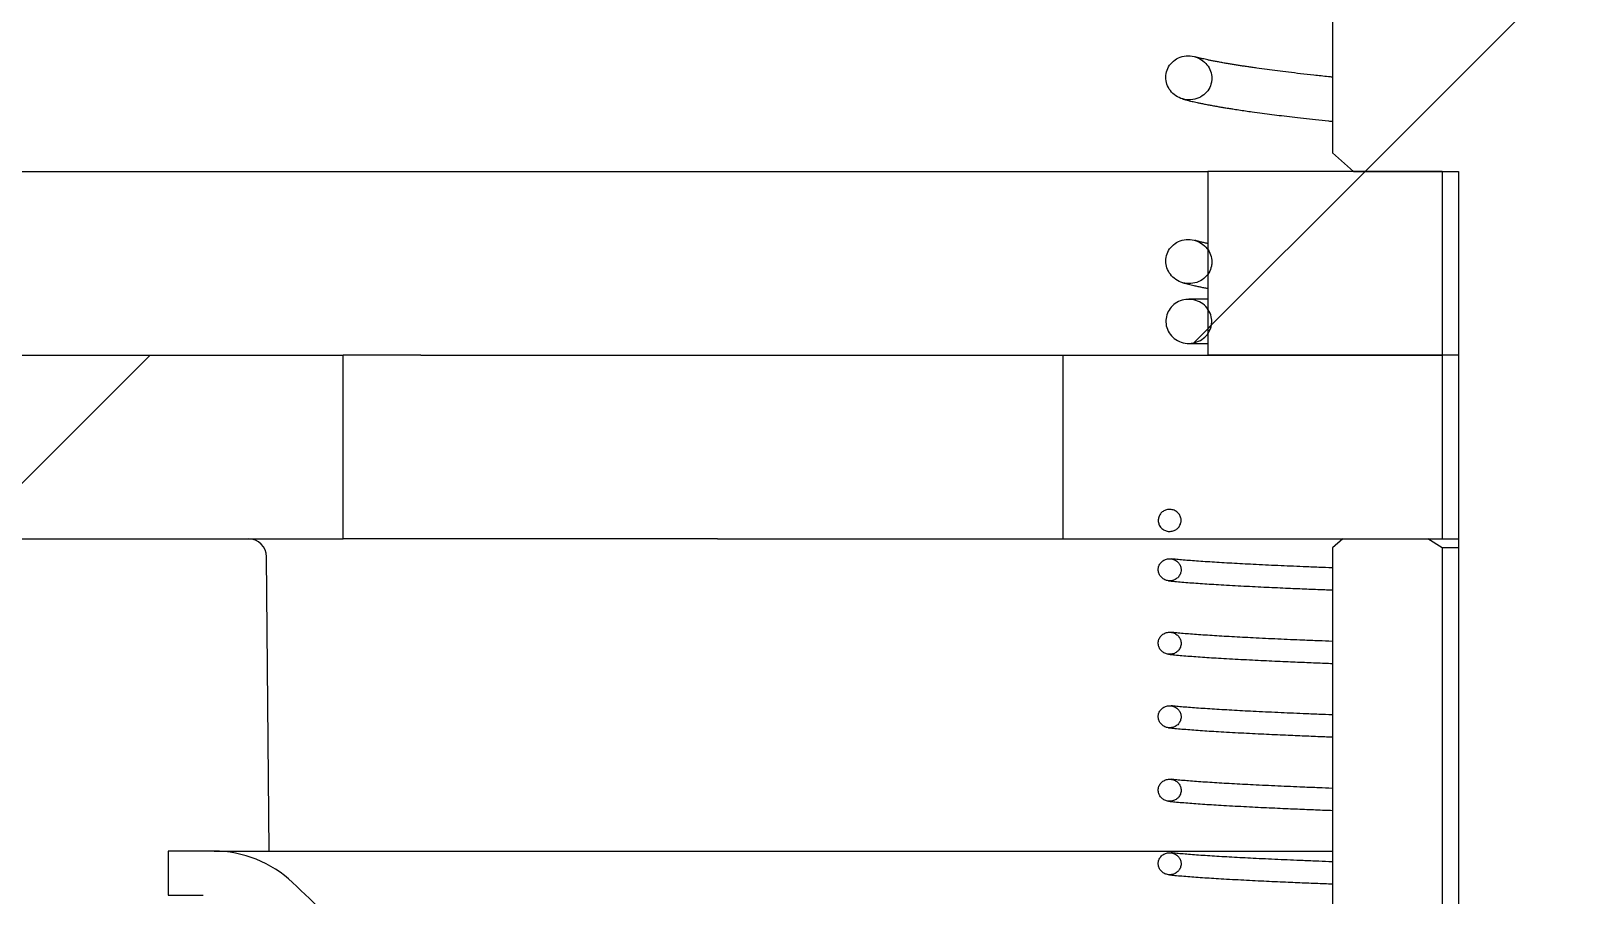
# Model space of a CAD drawing. Header units: millimetres. Extents: x 0 to 4637, y 0 to 3023.
# Drawn here: x 1471.12 to 1513.26, y 2700.35 to 2723.99 of the extents above; entities that cross this region are included whole.
import ezdxf

# ---------------------------------------------------------------- set-up
doc = ezdxf.new("R2010")
doc.units = ezdxf.units.MM
for name, color, linetype in [('ABVP-_VACCUM_CUP', 7, 'Continuous'), ('ABVP_MAIN_PLASTI', 7, 'Continuous'), ('BUSH_FOR_ABVP-VA', 7, 'Continuous'), ('COMPRESSED_SPRIN', 7, 'Continuous'), ('OP_VALVE_MOUNTIN', 7, 'Continuous'), ('STUD_FOR_ABVP_MA', 7, 'Continuous'), ('WALL_-1', 7, 'Continuous'), ('WASHER_FOR_ABV-5', 7, 'Continuous')]:
    doc.layers.add(name, color=color, linetype=linetype)
pattern_1 = [(45, (804.73, 551.31), (-84.5745, 84.5745), []), (45, (861.11, 551.31), (-84.5745, 84.5745), [])]

msp = doc.modelspace()

# ---------------------------------------------------------------- hatches: boundary and pattern name
at = {"layer": 'COMPRESSED_SPRIN', "linetype": 'Continuous'}
h = msp.add_hatch(dxfattribs=at)
h.set_pattern_fill('ANSI32', scale=12.557105, angle=0.00001, style=0)
h.set_pattern_definition(pattern_1)
edge = h.paths.add_edge_path()
edge.add_spline(control_points=[(1503.3783, 2715.8658), (1503.4279, 2716.0207), (1503.4082, 2716.1931), (1503.2471, 2716.4726), (1503.1101, 2716.5761), (1502.7984, 2716.6643), (1502.6275, 2716.648), (1502.341, 2716.5024), (1502.2265, 2716.3715), (1502.1295, 2716.0646), (1502.1484, 2715.891), (1502.3086, 2715.6108), (1502.4468, 2715.5067), (1502.7554, 2715.4201), (1502.9275, 2715.4368), (1503.2138, 2715.582), (1503.3287, 2715.7109), (1503.3783, 2715.8658)], knot_values=[0, 0, 0, 0, 0.125, 0.125, 0.25, 0.25, 0.375, 0.375, 0.5, 0.5, 0.625, 0.625, 0.75, 0.75, 0.875, 0.875, 1, 1, 1, 1], degree=3, periodic=1)
at = {"layer": 'OP_VALVE_MOUNTIN', "linetype": 'Continuous'}
h = msp.add_hatch(dxfattribs=at)
h.set_pattern_fill('ANSI32', scale=6.278552, angle=0.00001, style=0)
h.set_pattern_definition([(45, (804.727, 551.313), (-42.2873, 42.2872), []), (45, (832.92, 551.313), (-42.2873, 42.2872), [])])
edge = h.paths.add_edge_path()
edge.add_line((1401.7332, 2710.0983), (1402.7205, 2710.0983))
edge.add_line((1402.7205, 2710.0983), (1403.2405, 2710.0983))
edge.add_line((1403.2405, 2710.0983), (1408.2648, 2710.0983))
edge.add_line((1408.2648, 2710.0983), (1408.7848, 2710.0983))
edge.add_line((1408.7848, 2710.0983), (1409.5441, 2710.0983))
edge.add_line((1409.5441, 2710.0983), (1412.461, 2710.0983))
edge.add_line((1412.461, 2710.0983), (1417.1451, 2710.0983))
edge.add_line((1417.1451, 2710.0983), (1417.6965, 2710.0983))
edge.add_line((1417.6965, 2710.0983), (1426.9456, 2710.0983))
edge.add_line((1426.9456, 2710.0983), (1426.9912, 2710.0983))
edge.add_line((1426.9912, 2710.0983), (1429.3112, 2710.0983))
edge.add_line((1429.3112, 2710.0983), (1431.3615, 2710.0983))
edge.add_line((1431.3615, 2710.0983), (1454.8318, 2710.0983))
edge.add_line((1454.8318, 2710.0983), (1455.3517, 2710.0983))
edge.add_line((1455.3517, 2710.0983), (1458.5215, 2710.0983))
edge.add_line((1458.5215, 2710.0983), (1460.4278, 2710.0983))
edge.add_line((1460.4278, 2710.0983), (1460.5718, 2710.0983))
edge.add_line((1460.5718, 2710.0983), (1466.8671, 2710.0983))
edge.add_line((1466.8671, 2710.0983), (1468.1026, 2710.0983))
edge.add_line((1468.1026, 2710.0983), (1468.1147, 2710.0983))
edge.add_line((1468.1147, 2710.0983), (1469.1862, 2710.0983))
edge.add_line((1469.1862, 2710.0983), (1473.0047, 2710.0983))
edge.add_line((1473.0047, 2710.0983), (1473.3597, 2710.0983))
edge.add_line((1473.3597, 2710.0983), (1474.0511, 2710.0983))
edge.add_line((1474.0511, 2710.0983), (1475.7867, 2710.0983))
edge.add_line((1475.7867, 2710.0983), (1476.3066, 2710.0983))
edge.add_line((1476.3066, 2710.0983), (1476.4593, 2710.0983))
edge.add_line((1476.4593, 2710.0983), (1477.0656, 2710.0983))
edge.add_line((1477.0656, 2710.0983), (1477.9012, 2710.0983))
edge.add_line((1477.9012, 2710.0983), (1479.6608, 2710.0983))
edge.add_line((1479.6608, 2710.0983), (1479.6608, 2715.1211))
edge.add_line((1479.6608, 2715.1211), (1401.7332, 2715.1211))
edge.add_arc((1401.7332, 2714.6188), 0.5024, 89.99214, 179.99216)
edge.add_line((1401.2308, 2714.6189), (1401.2308, 2710.6006))
edge.add_arc((1401.7332, 2710.6006), 0.5024, 180.0078, 270.00791)
at = {"layer": 'STUD_FOR_ABVP_MA', "linetype": 'Continuous'}
h = msp.add_hatch(dxfattribs=at)
h.set_pattern_fill('ANSI32', scale=12.557105, angle=0.00001, style=0)
h.set_pattern_definition(pattern_1)
edge = h.paths.add_edge_path()
edge.add_line((1513.2587, 2683.9795), (1513.2587, 2684.473))
edge.add_line((1513.2587, 2684.473), (1513.2587, 2684.4818))
edge.add_line((1513.2587, 2684.4818), (1513.2587, 2684.7329))
edge.add_line((1513.2587, 2684.7329), (1513.2587, 2686.3807))
edge.add_line((1513.2587, 2686.3807), (1513.2587, 2686.9834))
edge.add_line((1513.2587, 2686.9834), (1513.2587, 2687.0937))
edge.add_line((1513.2587, 2687.0937), (1513.2587, 2688.3898))
edge.add_line((1513.2587, 2688.3898), (1513.2587, 2688.5001))
edge.add_line((1513.2587, 2688.5001), (1513.2587, 2688.6905))
edge.add_line((1513.2587, 2688.6905), (1513.2587, 2688.9926))
edge.add_line((1513.2587, 2688.9926), (1513.2587, 2689.3773))
edge.add_line((1513.2587, 2689.3773), (1513.2587, 2690.3989))
edge.add_line((1513.2587, 2690.3989), (1513.2587, 2690.7101))
edge.add_line((1513.2587, 2690.7101), (1513.2587, 2691.0017))
edge.add_line((1513.2587, 2691.0017), (1513.2587, 2691.0332))
edge.add_line((1513.2587, 2691.0332), (1513.2587, 2692.4081))
edge.add_line((1513.2587, 2692.4081), (1513.2587, 2693.0108))
edge.add_line((1513.2587, 2693.0108), (1513.2587, 2694.4172))
edge.add_line((1513.2587, 2694.4172), (1513.2587, 2695.02))
edge.add_line((1513.2587, 2695.02), (1513.2587, 2696.4263))
edge.add_line((1513.2587, 2696.4263), (1513.2587, 2697.0291))
edge.add_line((1513.2587, 2697.0291), (1513.2587, 2698.4355))
edge.add_line((1513.2587, 2698.4355), (1513.2587, 2699.0382))
edge.add_line((1513.2587, 2699.0382), (1513.2587, 2700.4446))
edge.add_line((1513.2587, 2700.4446), (1513.2587, 2700.6969))
edge.add_line((1513.2587, 2700.6969), (1513.2587, 2701.0474))
edge.add_line((1513.2587, 2701.0474), (1513.2587, 2701.5595))
edge.add_line((1513.2587, 2701.5595), (1513.2587, 2702.4538))
edge.add_line((1513.2587, 2702.4538), (1513.2587, 2703.0565))
edge.add_line((1513.2587, 2703.0565), (1513.2587, 2704.4629))
edge.add_line((1513.2587, 2704.4629), (1513.2587, 2705.0656))
edge.add_line((1513.2587, 2705.0656), (1513.2587, 2706.472))
edge.add_line((1513.2587, 2706.472), (1513.2587, 2707.0748))
edge.add_line((1513.2587, 2707.0748), (1513.2587, 2707.5869))
edge.add_line((1513.2587, 2707.5869), (1513.2587, 2708.0848))
edge.add_line((1513.2587, 2708.0848), (1513.2587, 2708.0892))
edge.add_line((1513.2587, 2708.0892), (1513.2587, 2708.4812))
edge.add_line((1513.2587, 2708.4812), (1513.2587, 2709.0839))
edge.add_line((1513.2587, 2709.0839), (1513.2587, 2709.6004))
edge.add_line((1513.2587, 2709.6004), (1513.2587, 2709.8472))
edge.add_line((1513.2587, 2709.8472), (1513.2587, 2710.0983))
edge.add_line((1513.2587, 2710.0983), (1513.2587, 2710.2992))
edge.add_line((1513.2587, 2710.2992), (1513.2587, 2710.6006))
edge.add_line((1513.2587, 2710.6006), (1513.2587, 2710.9019))
edge.add_line((1513.2587, 2710.9019), (1513.2587, 2711.1029))
edge.add_line((1513.2587, 2711.1029), (1513.2587, 2715.1211))
edge.add_line((1513.2587, 2715.1211), (1513.2587, 2715.9097))
edge.add_line((1513.2587, 2715.9097), (1513.2587, 2717.1154))
edge.add_line((1513.2587, 2717.1154), (1513.2587, 2720.144))
edge.add_line((1513.2587, 2720.144), (1513.7023, 2720.144))
edge.add_line((1513.7023, 2720.144), (1516.1287, 2720.144))
edge.add_line((1516.1287, 2720.144), (1516.6568, 2720.607))
edge.add_line((1516.6568, 2720.607), (1516.7016, 2720.6463))
edge.add_line((1516.7016, 2720.6463), (1516.7016, 2721.8097))
edge.add_line((1516.7016, 2721.8097), (1516.7016, 2724.6645))
edge.add_line((1516.7016, 2724.6645), (1516.7016, 2725.5271))
edge.add_line((1516.7016, 2725.5271), (1516.7016, 2725.6253))
edge.add_line((1516.7016, 2725.6253), (1516.7016, 2726.8326))
edge.add_line((1516.7016, 2726.8326), (1516.7016, 2726.8746))
edge.add_line((1516.7016, 2726.8746), (1516.7016, 2728.5824))
edge.add_line((1516.7016, 2728.5824), (1516.7016, 2728.6828))
edge.add_line((1516.7016, 2728.6828), (1516.7016, 2730.6481))
edge.add_line((1516.7016, 2730.6481), (1516.7016, 2731.8554))
edge.add_line((1516.7016, 2731.8554), (1516.7016, 2735.1908))
edge.add_line((1516.7016, 2735.1908), (1516.7016, 2735.5139))
edge.add_line((1516.7016, 2735.5139), (1516.7016, 2735.5307))
edge.add_line((1516.7016, 2735.5307), (1516.7016, 2736.7362))
edge.add_line((1516.7016, 2736.7362), (1516.7016, 2736.8467))
edge.add_line((1516.7016, 2736.8467), (1516.7016, 2737.5335))
edge.add_line((1516.7016, 2737.5335), (1516.7016, 2737.7239))
edge.add_line((1516.7016, 2737.7239), (1516.7016, 2739.1303))
edge.add_line((1516.7016, 2739.1303), (1516.7016, 2742.2445))
edge.add_line((1516.7016, 2742.2445), (1516.1287, 2742.7468))
edge.add_line((1516.1287, 2742.7468), (1513.7023, 2742.7468))
edge.add_line((1513.7023, 2742.7468), (1513.2587, 2742.7468))
edge.add_line((1513.2587, 2742.7468), (1513.2587, 2747.7696))
edge.add_line((1513.2587, 2747.7696), (1513.2587, 2752.9934))
edge.add_line((1513.2587, 2752.9934), (1513.2587, 2754.8016))
edge.add_arc((1511.7032, 2752.1725), 3.0548, 59.38887, 120.61113)
edge.add_line((1510.1476, 2754.8016), (1510.1476, 2752.9934))
edge.add_line((1510.1476, 2752.9934), (1510.1476, 2747.7696))
edge.add_line((1510.1476, 2747.7696), (1510.1476, 2742.7468))
edge.add_line((1510.1476, 2742.7468), (1509.7041, 2742.7468))
edge.add_line((1509.7041, 2742.7468), (1507.2776, 2742.7468))
edge.add_line((1507.2776, 2742.7468), (1506.7047, 2742.2445))
edge.add_line((1506.7047, 2742.2445), (1506.7047, 2739.1303))
edge.add_line((1506.7047, 2739.1303), (1506.7047, 2737.7239))
edge.add_line((1506.7047, 2737.7239), (1506.7047, 2737.5335))
edge.add_line((1506.7047, 2737.5335), (1506.7047, 2736.8467))
edge.add_line((1506.7047, 2736.8467), (1506.7047, 2736.7362))
edge.add_line((1506.7047, 2736.7362), (1506.7047, 2735.5307))
edge.add_line((1506.7047, 2735.5307), (1506.7047, 2735.5139))
edge.add_line((1506.7047, 2735.5139), (1506.7047, 2735.1908))
edge.add_line((1506.7047, 2735.1908), (1506.7047, 2732.7639))
edge.add_line((1506.7047, 2732.7639), (1506.7047, 2731.5565))
edge.add_line((1506.7047, 2731.5565), (1506.7047, 2728.6828))
edge.add_line((1506.7047, 2728.6828), (1506.7047, 2728.5824))
edge.add_line((1506.7047, 2728.5824), (1506.7047, 2727.7411))
edge.add_line((1506.7047, 2727.7411), (1506.7047, 2726.8746))
edge.add_line((1506.7047, 2726.8746), (1506.7047, 2726.5337))
edge.add_line((1506.7047, 2726.5337), (1506.7047, 2725.5271))
edge.add_line((1506.7047, 2725.5271), (1506.7047, 2724.6645))
edge.add_line((1506.7047, 2724.6645), (1506.7047, 2722.7182))
edge.add_line((1506.7047, 2722.7182), (1506.7047, 2721.5108))
edge.add_line((1506.7047, 2721.5108), (1506.7047, 2720.6463))
edge.add_line((1506.7047, 2720.6463), (1507.2776, 2720.144))
edge.add_line((1507.2776, 2720.144), (1509.7041, 2720.144))
edge.add_line((1509.7041, 2720.144), (1510.1476, 2720.144))
edge.add_line((1510.1476, 2720.144), (1510.1476, 2717.3882))
edge.add_line((1510.1476, 2717.3882), (1510.1476, 2716.1826))
edge.add_line((1510.1476, 2716.1826), (1510.1476, 2715.1211))
edge.add_line((1510.1476, 2715.1211), (1510.1476, 2711.1029))
edge.add_line((1510.1476, 2711.1029), (1510.1476, 2710.9019))
edge.add_line((1510.1476, 2710.9019), (1510.1476, 2710.6006))
edge.add_line((1510.1476, 2710.6006), (1510.1476, 2710.2992))
edge.add_line((1510.1476, 2710.2992), (1510.1476, 2710.0983))
edge.add_line((1510.1476, 2710.0983), (1510.1476, 2709.8472))
edge.add_line((1510.1476, 2709.8472), (1510.1476, 2709.6004))
edge.add_line((1510.1476, 2709.6004), (1510.1476, 2709.1875))
edge.add_line((1510.1476, 2709.1875), (1510.1476, 2708.5847))
edge.add_line((1510.1476, 2708.5847), (1510.1476, 2708.0892))
edge.add_line((1510.1476, 2708.0892), (1510.1476, 2708.0848))
edge.add_line((1510.1476, 2708.0848), (1510.1476, 2707.5869))
edge.add_line((1510.1476, 2707.5869), (1510.1476, 2707.1783))
edge.add_line((1510.1476, 2707.1783), (1510.1476, 2706.5756))
edge.add_line((1510.1476, 2706.5756), (1510.1476, 2705.1692))
edge.add_line((1510.1476, 2705.1692), (1510.1476, 2704.5664))
edge.add_line((1510.1476, 2704.5664), (1510.1476, 2703.1601))
edge.add_line((1510.1476, 2703.1601), (1510.1476, 2702.5573))
edge.add_line((1510.1476, 2702.5573), (1510.1476, 2701.5595))
edge.add_line((1510.1476, 2701.5595), (1510.1476, 2701.1509))
edge.add_line((1510.1476, 2701.1509), (1510.1476, 2700.6969))
edge.add_line((1510.1476, 2700.6969), (1510.1476, 2700.5482))
edge.add_line((1510.1476, 2700.5482), (1510.1476, 2699.1418))
edge.add_line((1510.1476, 2699.1418), (1510.1476, 2698.539))
edge.add_line((1510.1476, 2698.539), (1510.1476, 2697.1326))
edge.add_line((1510.1476, 2697.1326), (1510.1476, 2696.5299))
edge.add_line((1510.1476, 2696.5299), (1510.1476, 2695.1235))
edge.add_line((1510.1476, 2695.1235), (1510.1476, 2694.5208))
edge.add_line((1510.1476, 2694.5208), (1510.1476, 2693.1144))
edge.add_line((1510.1476, 2693.1144), (1510.1476, 2692.5116))
edge.add_line((1510.1476, 2692.5116), (1510.1476, 2691.1052))
edge.add_line((1510.1476, 2691.1052), (1510.1476, 2691.0332))
edge.add_line((1510.1476, 2691.0332), (1510.1476, 2690.7101))
edge.add_line((1510.1476, 2690.7101), (1510.1476, 2690.5025))
edge.add_line((1510.1476, 2690.5025), (1510.1476, 2689.3773))
edge.add_line((1510.1476, 2689.3773), (1510.1476, 2689.0961))
edge.add_line((1510.1476, 2689.0961), (1510.1476, 2688.6905))
edge.add_line((1510.1476, 2688.6905), (1510.1476, 2688.5001))
edge.add_line((1510.1476, 2688.5001), (1510.1476, 2688.4933))
edge.add_line((1510.1476, 2688.4933), (1510.1476, 2687.0937))
edge.add_line((1510.1476, 2687.0937), (1510.1476, 2687.087))
edge.add_line((1510.1476, 2687.087), (1510.1476, 2686.4842))
edge.add_line((1510.1476, 2686.4842), (1510.1476, 2684.7329))
edge.add_line((1510.1476, 2684.7329), (1510.1476, 2684.4818))
edge.add_line((1510.1476, 2684.4818), (1510.1476, 2684.473))
edge.add_line((1510.1476, 2684.473), (1510.1476, 2683.9795))
edge.add_line((1510.1476, 2683.9795), (1510.1476, 2683.4772))
edge.add_line((1510.1476, 2683.4772), (1510.1476, 2682.4814))
edge.add_line((1510.1476, 2682.4814), (1510.1476, 2679.459))
edge.add_line((1510.1476, 2679.459), (1510.1476, 2678.9611))
edge.add_line((1510.1476, 2678.9611), (1510.1476, 2678.9567))
edge.add_line((1510.1476, 2678.9567), (1510.1476, 2678.2535))
edge.add_line((1510.1476, 2678.2535), (1510.1476, 2677.9433))
edge.add_line((1510.1476, 2677.9433), (1510.1476, 2677.4498))
edge.add_line((1510.1476, 2677.4498), (1510.1476, 2676.9475))
edge.add_line((1510.1476, 2676.9475), (1510.1476, 2676.4453))
edge.add_arc((1512.6399, 2681.2654), 5.4263, 242.65873, 245.08953)
edge.add_arc((1511.7147, 2679.027), 3.0083, 243.1154, 300.88227)
edge.add_line((1513.2587, 2676.4453), (1513.2587, 2676.9475))
edge.add_line((1513.2587, 2676.9475), (1513.2587, 2677.4498))
edge.add_line((1513.2587, 2677.4498), (1513.2587, 2677.9433))
edge.add_line((1513.2587, 2677.9433), (1513.2587, 2678.2535))
edge.add_line((1513.2587, 2678.2535), (1513.2587, 2678.9567))
edge.add_line((1513.2587, 2678.9567), (1513.2587, 2678.9611))
edge.add_line((1513.2587, 2678.9611), (1513.2587, 2679.459))
edge.add_line((1513.2587, 2679.459), (1513.2587, 2682.4814))
edge.add_line((1513.2587, 2682.4814), (1513.2587, 2683.4772))
edge.add_line((1513.2587, 2683.4772), (1513.2587, 2683.9795))
at = {"layer": 'WASHER_FOR_ABV-5', "linetype": 'Continuous'}
h = msp.add_hatch(dxfattribs=at)
h.set_pattern_fill('LINE', scale=6.278552, angle=45, style=0)
h.set_pattern_definition([(45, (804.727, 551.313), (-14.09575, 14.09575), [])])
h.paths.add_polyline_path([(1503.3008, 2720.144), (1503.3008, 2718.1687), (1503.3008, 2717.9958), (1503.3008, 2717.3371), (1503.3008, 2716.9433), (1503.3008, 2716.6448), (1503.3008, 2716.3731), (1503.3008, 2715.7121), (1503.3008, 2715.4393), (1503.3008, 2715.1211), (1509.7041, 2715.1211), (1509.7041, 2720.144), (1507.2776, 2720.144)])

# ---------------------------------------------------------------- linework, layer by layer
at = {"layer": 'ABVP-_VACCUM_CUP', "color": 7, "linetype": 'Continuous'}
for p, q in [((1474.8756, 2701.5595), (1474.8756, 2700.354)), ((1476.1345, 2701.5595), (1474.8756, 2701.5595)), ((1476.1345, 2701.5595), (1506.7047, 2701.5595)), ((1474.8756, 2700.354), (1475.8324, 2700.354))]:
    msp.add_line(p, q, dxfattribs=at)
msp.add_open_spline([(1478.2779, 2700.6969), (1477.7053, 2701.2473), (1476.9213, 2701.5595), (1476.1345, 2701.5595)], degree=3, dxfattribs=at)
msp.add_open_spline([(1495.6324, 2691.0332), (1492.3668, 2691.8712), (1489.2778, 2693.1049), (1484.9031, 2695.5349), (1483.481, 2696.4485), (1480.7773, 2698.4456), (1479.4933, 2699.5286), (1478.2779, 2700.6969)], degree=3, knots=[0, 0, 0, 0, 0.5, 0.5, 0.75, 0.75, 1, 1, 1, 1], dxfattribs=at)
at = {"layer": 'ABVP_MAIN_PLASTI', "color": 7, "linetype": 'Continuous'}
msp.add_line((1477.6381, 2701.5595), (1477.5679, 2709.6004), dxfattribs=at)
msp.add_arc((1477.0656, 2709.596), 0.5023, 0.5, 90, dxfattribs=at)
at = {"layer": 'BUSH_FOR_ABVP-VA', "color": 7, "linetype": 'Continuous'}
for p, q in [((1506.9892, 2710.0983), (1506.7047, 2709.8472)), ((1506.7047, 2709.8472), (1506.7047, 2684.7329)), ((1506.9892, 2710.0983), (1509.3158, 2710.0983)), ((1509.7041, 2709.8472), (1509.3158, 2710.0983)), ((1510.1476, 2709.8472), (1509.7041, 2709.8472)), ((1509.7041, 2709.8472), (1509.7041, 2684.7329))]:
    msp.add_line(p, q, dxfattribs=at)
at = {"layer": 'COMPRESSED_SPRIN', "color": 7, "linetype": 'Continuous'}
for p, q in [((1503.3008, 2716.6448), (1502.777, 2716.6448)), ((1502.777, 2715.4393), (1503.3008, 2715.4393))]:
    msp.add_line(p, q, dxfattribs=at)
for points, knots in [([(1503.4059, 2722.6865), (1503.4059, 2722.7529), (1503.394, 2722.8202), (1503.3718, 2722.8828), (1503.3496, 2722.9453), (1503.3164, 2723.0048), (1503.2754, 2723.0569), (1503.2329, 2723.1109), (1503.1808, 2723.1584), (1503.1235, 2723.1961), (1503.0634, 2723.2356), (1502.9959, 2723.2655), (1502.9263, 2723.2835), (1502.8549, 2723.302), (1502.7793, 2723.3084), (1502.7059, 2723.302), (1502.6329, 2723.2956), (1502.5599, 2723.2764), (1502.4935, 2723.2454), (1502.4294, 2723.2154), (1502.3695, 2723.1736), (1502.3197, 2723.1234), (1502.272, 2723.0752), (1502.2321, 2723.0179), (1502.2037, 2722.9564), (1502.1764, 2722.897), (1502.159, 2722.8319), (1502.1531, 2722.7667), (1502.1473, 2722.7024), (1502.1525, 2722.6361), (1502.1681, 2722.5734), (1502.1838, 2722.5099), (1502.2105, 2722.4482), (1502.2458, 2722.3931), (1502.2822, 2722.3362), (1502.3287, 2722.2848), (1502.3813, 2722.2424), (1502.436, 2722.1984), (1502.4989, 2722.163), (1502.5648, 2722.1388), (1502.633, 2722.1138), (1502.7064, 2722.1001), (1502.779, 2722.0987), (1502.8526, 2722.0974), (1502.9276, 2722.1087), (1502.9974, 2722.1322), (1503.0661, 2722.1553), (1503.1318, 2722.1909), (1503.1882, 2722.2363), (1503.2423, 2722.2799), (1503.2895, 2722.3337), (1503.3251, 2722.3934), (1503.3589, 2722.45), (1503.3832, 2722.5136), (1503.3956, 2722.5784), (1503.4025, 2722.6139), (1503.4059, 2722.6503), (1503.4059, 2722.6865)], [0, 0, 0, 0, 0.0518089, 0.0518089, 0.0518089, 0.1034987, 0.1034987, 0.1034987, 0.1570098, 0.1570098, 0.1570098, 0.213084, 0.213084, 0.213084, 0.2706241, 0.2706241, 0.2706241, 0.3278206, 0.3278206, 0.3278206, 0.3831078, 0.3831078, 0.3831078, 0.4359684, 0.4359684, 0.4359684, 0.4869857, 0.4869857, 0.4869857, 0.5373496, 0.5373496, 0.5373496, 0.5883337, 0.5883337, 0.5883337, 0.6409485, 0.6409485, 0.6409485, 0.6956966, 0.6956966, 0.6956966, 0.7523491, 0.7523491, 0.7523491, 0.8098226, 0.8098226, 0.8098226, 0.8664122, 0.8664122, 0.8664122, 0.9206049, 0.9206049, 0.9206049, 0.9720829, 0.9720829, 0.9720829, 1, 1, 1, 1]), ([(1506.7033, 2722.7182), (1506.6667, 2722.722), (1506.4954, 2722.74), (1506.2021, 2722.7717), (1505.8387, 2722.8128), (1505.507, 2722.8522), (1505.1996, 2722.8904), (1504.9082, 2722.9283), (1504.6819, 2722.9594), (1504.5097, 2722.9841), (1504.388, 2723.002), (1504.2724, 2723.0194), (1504.1621, 2723.0365), (1504.0536, 2723.0537), (1503.9443, 2723.0715), (1503.8289, 2723.091), (1503.7091, 2723.1119), (1503.5909, 2723.1335), (1503.4807, 2723.1546), (1503.3826, 2723.1742), (1503.2968, 2723.1922), (1503.2219, 2723.2086), (1503.1521, 2723.2247), (1503.0835, 2723.2412), (1503.0119, 2723.2595), (1502.9722, 2723.2707), (1502.948, 2723.2776)], [0.72561627, 0.72561627, 0.72561627, 0.72561627, 0.73107269, 0.75128164, 0.77054586, 0.78883089, 0.80610953, 0.82333129, 0.841468, 0.84988242, 0.85847022, 0.86718692, 0.87540083, 0.88321923, 0.89170978, 0.90111555, 0.91142514, 0.92239693, 0.93304485, 0.9430008, 0.95227029, 0.96085956, 0.96891595, 0.9779627, 0.98859253, 1, 1, 1, 1]), ([(1502.6073, 2722.125), (1502.6116, 2722.1238), (1502.641, 2722.1149), (1502.7045, 2722.0979), (1502.7867, 2722.0768), (1502.8617, 2722.0587), (1502.9335, 2722.0421), (1503.0104, 2722.025), (1503.1023, 2722.0054), (1503.2111, 2721.9834), (1503.3284, 2721.9607), (1503.4504, 2721.9382), (1503.5677, 2721.9174), (1503.6811, 2721.898), (1503.778, 2721.8819), (1503.8582, 2721.8689), (1503.9239, 2721.8584), (1503.9891, 2721.8482), (1504.0626, 2721.8368), (1504.1762, 2721.8196), (1504.3259, 2721.7976), (1504.5378, 2721.7676), (1504.7779, 2721.735), (1505.0467, 2721.7), (1505.3168, 2721.6661), (1505.603, 2721.6317), (1505.9123, 2721.5959), (1506.2458, 2721.559), (1506.513, 2721.5305), (1506.669, 2721.5144), (1506.7036, 2721.5108)], [0, 0, 0, 0, 0.00160703, 0.01279932, 0.0225701, 0.03089791, 0.03777386, 0.04578935, 0.05496781, 0.06531945, 0.07685399, 0.08675248, 0.09684928, 0.10585745, 0.11371298, 0.11916264, 0.12386723, 0.12821375, 0.13334006, 0.13931336, 0.15144854, 0.16313378, 0.18027072, 0.19632263, 0.21165291, 0.22767971, 0.24452746, 0.26185028, 0.27991416, 0.28502001, 0.28502001, 0.28502001, 0.28502001]), ([(1503.4059, 2717.6636), (1503.4059, 2717.73), (1503.394, 2717.7974), (1503.3718, 2717.86), (1503.3496, 2717.9225), (1503.3164, 2717.982), (1503.2754, 2718.0341), (1503.2329, 2718.088), (1503.1808, 2718.1355), (1503.1235, 2718.1733), (1503.0634, 2718.2128), (1502.9959, 2718.2427), (1502.9263, 2718.2607), (1502.8549, 2718.2791), (1502.7793, 2718.2855), (1502.7059, 2718.2791), (1502.6329, 2718.2728), (1502.5599, 2718.2535), (1502.4935, 2718.2225), (1502.4294, 2718.1926), (1502.3695, 2718.1508), (1502.3197, 2718.1005), (1502.272, 2718.0524), (1502.2321, 2717.9951), (1502.2037, 2717.9336), (1502.1764, 2717.8741), (1502.159, 2717.8091), (1502.1531, 2717.7439), (1502.1473, 2717.6795), (1502.1525, 2717.6133), (1502.1681, 2717.5505), (1502.1838, 2717.487), (1502.2105, 2717.4254), (1502.2458, 2717.3702), (1502.2822, 2717.3134), (1502.3287, 2717.2619), (1502.3813, 2717.2196), (1502.436, 2717.1755), (1502.4989, 2717.1402), (1502.5648, 2717.116), (1502.633, 2717.091), (1502.7064, 2717.0773), (1502.779, 2717.0759), (1502.8526, 2717.0745), (1502.9276, 2717.0859), (1502.9974, 2717.1094), (1503.0661, 2717.1325), (1503.1318, 2717.1681), (1503.1882, 2717.2135), (1503.2423, 2717.257), (1503.2895, 2717.3109), (1503.3251, 2717.3705), (1503.3589, 2717.4272), (1503.3832, 2717.4907), (1503.3956, 2717.5555), (1503.4025, 2717.5911), (1503.4059, 2717.6274), (1503.4059, 2717.6636)], [0, 0, 0, 0, 0.0518089, 0.0518089, 0.0518089, 0.1034987, 0.1034987, 0.1034987, 0.1570098, 0.1570098, 0.1570098, 0.213084, 0.213084, 0.213084, 0.2706241, 0.2706241, 0.2706241, 0.3278206, 0.3278206, 0.3278206, 0.3831078, 0.3831078, 0.3831078, 0.4359684, 0.4359684, 0.4359684, 0.4869857, 0.4869857, 0.4869857, 0.5373496, 0.5373496, 0.5373496, 0.5883337, 0.5883337, 0.5883337, 0.6409485, 0.6409485, 0.6409485, 0.6956966, 0.6956966, 0.6956966, 0.7523491, 0.7523491, 0.7523491, 0.8098226, 0.8098226, 0.8098226, 0.8664122, 0.8664122, 0.8664122, 0.9206049, 0.9206049, 0.9206049, 0.9720829, 0.9720829, 0.9720829, 1, 1, 1, 1]), ([(1503.2999, 2718.1688), (1503.2856, 2718.1718), (1503.2367, 2718.1824), (1503.154, 2718.2011), (1503.0572, 2718.2248), (1502.9865, 2718.2432), (1502.9568, 2718.2522), (1502.9516, 2718.2538)], [0.939363121, 0.939363121, 0.939363121, 0.939363121, 0.945527977, 0.960921885, 0.977975717, 0.996632942, 1, 1, 1, 1]), ([(1502.6071, 2717.1022), (1502.6106, 2717.1011), (1502.6369, 2717.0933), (1502.694, 2717.0779), (1502.7699, 2717.0582), (1502.8423, 2717.0404), (1502.9082, 2717.025), (1502.9675, 2717.0116), (1503.023, 2716.9995), (1503.0911, 2716.985), (1503.1788, 2716.967), (1503.2543, 2716.9522), (1503.2966, 2716.9441), (1503.3005, 2716.9433)], [0, 0, 0, 0, 0.00166421, 0.014328343, 0.025773362, 0.035981006, 0.044936247, 0.052626871, 0.059337997, 0.06633343, 0.078198589, 0.091137204, 0.092455543, 0.092455543, 0.092455543, 0.092455543]), ([(1503.3783, 2715.8658), (1503.3578, 2715.8018), (1503.3257, 2715.7406), (1503.2849, 2715.6871), (1503.2443, 2715.6338), (1503.194, 2715.5867), (1503.1383, 2715.5492), (1503.0809, 2715.5105), (1503.0163, 2715.481), (1502.9496, 2715.4626), (1502.8803, 2715.4436), (1502.8069, 2715.4361), (1502.7352, 2715.4406), (1502.6623, 2715.4453), (1502.5892, 2715.4626), (1502.522, 2715.4913), (1502.4555, 2715.5198), (1502.3929, 2715.5604), (1502.3401, 2715.6098), (1502.2889, 2715.6578), (1502.2454, 2715.7156), (1502.2138, 2715.7782), (1502.1833, 2715.8386), (1502.1631, 2715.9052), (1502.155, 2715.9723), (1502.1471, 2716.0376), (1502.1505, 2716.1051), (1502.1649, 2716.1693), (1502.1791, 2716.2329), (1502.2044, 2716.2949), (1502.2387, 2716.3504), (1502.2733, 2716.4065), (1502.318, 2716.4575), (1502.3689, 2716.4996), (1502.4213, 2716.5429), (1502.4816, 2716.5779), (1502.5451, 2716.6022), (1502.6109, 2716.6273), (1502.6817, 2716.6417), (1502.7521, 2716.6444), (1502.8244, 2716.6471), (1502.8983, 2716.6375), (1502.9675, 2716.6163), (1503.0374, 2716.5949), (1503.1046, 2716.5611), (1503.1631, 2716.5174), (1503.2206, 2716.4745), (1503.2714, 2716.4208), (1503.3105, 2716.3607), (1503.3481, 2716.3031), (1503.376, 2716.2378), (1503.3913, 2716.1707), (1503.4061, 2716.1065), (1503.4096, 2716.0387), (1503.4018, 2715.9732), (1503.3974, 2715.9368), (1503.3895, 2715.9007), (1503.3783, 2715.8658)], [0, 0, 0, 0, 0.0524073, 0.0524073, 0.0524073, 0.104706, 0.104706, 0.104706, 0.1586475, 0.1586475, 0.1586475, 0.2146763, 0.2146763, 0.2146763, 0.2717034, 0.2717034, 0.2717034, 0.3282029, 0.3282029, 0.3282029, 0.382982, 0.382982, 0.382982, 0.4357238, 0.4357238, 0.4357238, 0.486976, 0.486976, 0.486976, 0.5377709, 0.5377709, 0.5377709, 0.5892151, 0.5892151, 0.5892151, 0.6421819, 0.6421819, 0.6421819, 0.6970658, 0.6970658, 0.6970658, 0.7535635, 0.7535635, 0.7535635, 0.8105884, 0.8105884, 0.8105884, 0.8665741, 0.8665741, 0.8665741, 0.9202967, 0.9202967, 0.9202967, 0.9717124, 0.9717124, 0.9717124, 1, 1, 1, 1]), ([(1501.972, 2710.4733), (1501.9577, 2710.5029), (1501.9484, 2710.5352), (1501.9447, 2710.5678), (1501.941, 2710.6004), (1501.9429, 2710.6341), (1501.9503, 2710.666), (1501.9576, 2710.6978), (1501.9705, 2710.7288), (1501.9878, 2710.7565), (1502.0053, 2710.7845), (1502.0278, 2710.8099), (1502.0534, 2710.8308), (1502.0798, 2710.8523), (1502.1101, 2710.8696), (1502.142, 2710.8816), (1502.1749, 2710.8939), (1502.2103, 2710.9008), (1502.2455, 2710.9018), (1502.2815, 2710.9029), (1502.3181, 2710.8978), (1502.3525, 2710.8869), (1502.387, 2710.876), (1502.4201, 2710.8589), (1502.4489, 2710.8369), (1502.4771, 2710.8154), (1502.502, 2710.7886), (1502.5211, 2710.7587), (1502.5396, 2710.7298), (1502.5532, 2710.6973), (1502.5607, 2710.6639), (1502.5679, 2710.6316), (1502.5695, 2710.5976), (1502.5655, 2710.5648), (1502.5615, 2710.5325), (1502.5518, 2710.5006), (1502.5375, 2710.4714), (1502.523, 2710.442), (1502.5033, 2710.4147), (1502.4801, 2710.3915), (1502.4563, 2710.3677), (1502.4281, 2710.3476), (1502.3979, 2710.3326), (1502.3666, 2710.3171), (1502.3323, 2710.3067), (1502.2976, 2710.302), (1502.262, 2710.2973), (1502.2251, 2710.2986), (1502.1899, 2710.3058), (1502.1544, 2710.3131), (1502.1197, 2710.3266), (1502.0887, 2710.3454), (1502.0583, 2710.3639), (1502.0306, 2710.388), (1502.0083, 2710.4158), (1501.9941, 2710.4335), (1501.9818, 2710.4529), (1501.972, 2710.4733)], [0, 0, 0, 0, 0.0512287, 0.0512287, 0.0512287, 0.1024807, 0.1024807, 0.1024807, 0.1534746, 0.1534746, 0.1534746, 0.20513, 0.20513, 0.20513, 0.2582767, 0.2582767, 0.2582767, 0.3132154, 0.3132154, 0.3132154, 0.3695401, 0.3695401, 0.3695401, 0.426165, 0.426165, 0.426165, 0.4817275, 0.4817275, 0.4817275, 0.535312, 0.535312, 0.535312, 0.5869988, 0.5869988, 0.5869988, 0.6377721, 0.6377721, 0.6377721, 0.6889526, 0.6889526, 0.6889526, 0.7416226, 0.7416226, 0.7416226, 0.7962344, 0.7962344, 0.7962344, 0.8524162, 0.8524162, 0.8524162, 0.9090703, 0.9090703, 0.9090703, 0.9648576, 0.9648576, 0.9648576, 1, 1, 1, 1]), ([(1502.5677, 2709.2479), (1502.5677, 2709.2809), (1502.5619, 2709.3144), (1502.5509, 2709.3455), (1502.5399, 2709.3765), (1502.5234, 2709.4061), (1502.5029, 2709.432), (1502.482, 2709.4584), (1502.4564, 2709.4816), (1502.4281, 2709.4999), (1502.3988, 2709.519), (1502.3659, 2709.5333), (1502.3321, 2709.5419), (1502.2972, 2709.5507), (1502.2603, 2709.5538), (1502.2245, 2709.5507), (1502.1884, 2709.5475), (1502.1523, 2709.5381), (1502.1193, 2709.523), (1502.0868, 2709.5082), (1502.0565, 2709.4874), (1502.0311, 2709.4623), (1502.0065, 2709.438), (1501.9858, 2709.4091), (1501.971, 2709.3779), (1501.9567, 2709.3477), (1501.9475, 2709.3146), (1501.9442, 2709.2814), (1501.941, 2709.2489), (1501.9434, 2709.2154), (1501.9512, 2709.1836), (1501.9589, 2709.1519), (1501.9722, 2709.121), (1501.9898, 2709.0935), (1502.0078, 2709.0654), (1502.0307, 2709.04), (1502.0568, 2709.0191), (1502.0836, 2708.9976), (1502.1145, 2708.9803), (1502.1469, 2708.9686), (1502.1803, 2708.9564), (1502.2162, 2708.9498), (1502.2518, 2708.9492), (1502.288, 2708.9485), (1502.3248, 2708.9541), (1502.3592, 2708.9655), (1502.3934, 2708.9769), (1502.4261, 2708.9945), (1502.4544, 2709.0168), (1502.482, 2709.0386), (1502.5061, 2709.0656), (1502.5244, 2709.0955), (1502.5421, 2709.1242), (1502.555, 2709.1565), (1502.5617, 2709.1896), (1502.5657, 2709.2087), (1502.5677, 2709.2284), (1502.5677, 2709.2479)], [0, 0, 0, 0, 0.0515791, 0.0515791, 0.0515791, 0.1030858, 0.1030858, 0.1030858, 0.1556979, 0.1556979, 0.1556979, 0.2103132, 0.2103132, 0.2103132, 0.2665575, 0.2665575, 0.2665575, 0.3233053, 0.3233053, 0.3233053, 0.3791687, 0.3791687, 0.3791687, 0.4332094, 0.4332094, 0.4332094, 0.4853825, 0.4853825, 0.4853825, 0.5364381, 0.5364381, 0.5364381, 0.5874921, 0.5874921, 0.5874921, 0.6395945, 0.6395945, 0.6395945, 0.6934114, 0.6934114, 0.6934114, 0.7489889, 0.7489889, 0.7489889, 0.8056332, 0.8056332, 0.8056332, 0.8620634, 0.8620634, 0.8620634, 0.9169696, 0.9169696, 0.9169696, 0.9697566, 0.9697566, 0.9697566, 1, 1, 1, 1]), ([(1506.704, 2709.3021), (1506.5791, 2709.3069), (1506.3065, 2709.3175), (1505.9241, 2709.3331), (1505.5519, 2709.349), (1505.2092, 2709.3642), (1504.8691, 2709.38), (1504.545, 2709.3959), (1504.2381, 2709.4117), (1503.9496, 2709.4274), (1503.6721, 2709.4433), (1503.4081, 2709.4595), (1503.1598, 2709.4758), (1502.9295, 2709.4922), (1502.7186, 2709.5086), (1502.5322, 2709.5247), (1502.3869, 2709.5387), (1502.3222, 2709.5462), (1502.2952, 2709.5494)], [0.7067298, 0.7067298, 0.7067298, 0.7067298, 0.72382357, 0.74453976, 0.76154062, 0.77916642, 0.79740286, 0.81623171, 0.83384455, 0.85190876, 0.87040147, 0.88929682, 0.90856596, 0.92817718, 0.94809601, 0.96828552, 0.98870653, 1, 1, 1, 1]), ([(1502.2227, 2708.9513), (1502.2553, 2708.9475), (1502.3284, 2708.9391), (1502.4889, 2708.9238), (1502.6883, 2708.9068), (1502.9093, 2708.8898), (1503.1459, 2708.8731), (1503.3953, 2708.8569), (1503.6674, 2708.8403), (1503.9611, 2708.8236), (1504.2742, 2708.8067), (1504.5866, 2708.7908), (1504.8943, 2708.7759), (1505.1937, 2708.762), (1505.4784, 2708.7494), (1505.746, 2708.7378), (1505.9978, 2708.7273), (1506.2447, 2708.7173), (1506.4791, 2708.708), (1506.6339, 2708.702), (1506.7044, 2708.6993)], [0, 0, 0, 0, 0.01324964, 0.0346429, 0.05548671, 0.07573034, 0.09532844, 0.11424113, 0.13243401, 0.15271015, 0.17192979, 0.19006413, 0.20709216, 0.22299977, 0.23777871, 0.25090153, 0.26298148, 0.27448774, 0.28613915, 0.29575461, 0.29575461, 0.29575461, 0.29575461]), ([(1502.5677, 2707.2388), (1502.5677, 2707.2718), (1502.5619, 2707.3052), (1502.5509, 2707.3363), (1502.5399, 2707.3674), (1502.5234, 2707.397), (1502.5029, 2707.4228), (1502.482, 2707.4492), (1502.4564, 2707.4724), (1502.4281, 2707.4908), (1502.3988, 2707.5098), (1502.3659, 2707.5242), (1502.3321, 2707.5328), (1502.2972, 2707.5416), (1502.2603, 2707.5446), (1502.2245, 2707.5415), (1502.1884, 2707.5384), (1502.1523, 2707.529), (1502.1193, 2707.5139), (1502.0868, 2707.499), (1502.0565, 2707.4782), (1502.0311, 2707.4532), (1502.0065, 2707.4289), (1501.9858, 2707.3999), (1501.971, 2707.3687), (1501.9567, 2707.3386), (1501.9475, 2707.3055), (1501.9442, 2707.2723), (1501.941, 2707.2397), (1501.9434, 2707.2062), (1501.9512, 2707.1745), (1501.9589, 2707.1427), (1501.9722, 2707.1119), (1501.9898, 2707.0843), (1502.0078, 2707.0562), (1502.0307, 2707.0308), (1502.0568, 2707.01), (1502.0836, 2706.9885), (1502.1145, 2706.9712), (1502.1469, 2706.9594), (1502.1803, 2706.9473), (1502.2162, 2706.9406), (1502.2518, 2706.94), (1502.288, 2706.9394), (1502.3248, 2706.945), (1502.3592, 2706.9564), (1502.3934, 2706.9678), (1502.4261, 2706.9853), (1502.4544, 2707.0077), (1502.482, 2707.0295), (1502.5061, 2707.0564), (1502.5244, 2707.0863), (1502.5421, 2707.1151), (1502.555, 2707.1474), (1502.5617, 2707.1805), (1502.5657, 2707.1996), (1502.5677, 2707.2192), (1502.5677, 2707.2388)], [0, 0, 0, 0, 0.0515791, 0.0515791, 0.0515791, 0.1030858, 0.1030858, 0.1030858, 0.1556979, 0.1556979, 0.1556979, 0.2103132, 0.2103132, 0.2103132, 0.2665575, 0.2665575, 0.2665575, 0.3233053, 0.3233053, 0.3233053, 0.3791687, 0.3791687, 0.3791687, 0.4332094, 0.4332094, 0.4332094, 0.4853825, 0.4853825, 0.4853825, 0.5364381, 0.5364381, 0.5364381, 0.5874921, 0.5874921, 0.5874921, 0.6395945, 0.6395945, 0.6395945, 0.6934114, 0.6934114, 0.6934114, 0.7489889, 0.7489889, 0.7489889, 0.8056332, 0.8056332, 0.8056332, 0.8620634, 0.8620634, 0.8620634, 0.9169696, 0.9169696, 0.9169696, 0.9697566, 0.9697566, 0.9697566, 1, 1, 1, 1]), ([(1506.704, 2707.293), (1506.5791, 2707.2978), (1506.3065, 2707.3084), (1505.9241, 2707.324), (1505.5519, 2707.3398), (1505.2092, 2707.3551), (1504.8691, 2707.3709), (1504.545, 2707.3868), (1504.2381, 2707.4026), (1503.9496, 2707.4182), (1503.6721, 2707.4342), (1503.4081, 2707.4503), (1503.1598, 2707.4667), (1502.9295, 2707.483), (1502.7186, 2707.4994), (1502.5322, 2707.5156), (1502.3869, 2707.5296), (1502.3222, 2707.5371), (1502.2952, 2707.5402)], [0.7067298, 0.7067298, 0.7067298, 0.7067298, 0.72382357, 0.74453976, 0.76154062, 0.77916642, 0.79740286, 0.81623171, 0.83384455, 0.85190876, 0.87040147, 0.88929682, 0.90856596, 0.92817718, 0.94809601, 0.96828552, 0.98870653, 1, 1, 1, 1]), ([(1502.2227, 2706.9422), (1502.2553, 2706.9384), (1502.3284, 2706.93), (1502.4889, 2706.9147), (1502.6883, 2706.8976), (1502.9093, 2706.8806), (1503.1459, 2706.864), (1503.3953, 2706.8478), (1503.6674, 2706.8312), (1503.9611, 2706.8144), (1504.2742, 2706.7976), (1504.5866, 2706.7817), (1504.8943, 2706.7668), (1505.1937, 2706.7529), (1505.4784, 2706.7402), (1505.746, 2706.7287), (1505.9978, 2706.7182), (1506.2447, 2706.7081), (1506.4791, 2706.6989), (1506.6339, 2706.6929), (1506.7044, 2706.6902)], [0, 0, 0, 0, 0.01324964, 0.0346429, 0.05548671, 0.07573034, 0.09532844, 0.11424113, 0.13243401, 0.15271015, 0.17192979, 0.19006413, 0.20709216, 0.22299977, 0.23777871, 0.25090153, 0.26298148, 0.27448774, 0.28613915, 0.29575461, 0.29575461, 0.29575461, 0.29575461]), ([(1502.5677, 2705.2296), (1502.5677, 2705.2626), (1502.5619, 2705.2961), (1502.5509, 2705.3272), (1502.5399, 2705.3583), (1502.5234, 2705.3879), (1502.5029, 2705.4137), (1502.482, 2705.4401), (1502.4564, 2705.4633), (1502.4281, 2705.4817), (1502.3988, 2705.5007), (1502.3659, 2705.515), (1502.3321, 2705.5236), (1502.2972, 2705.5325), (1502.2603, 2705.5355), (1502.2245, 2705.5324), (1502.1884, 2705.5293), (1502.1523, 2705.5198), (1502.1193, 2705.5047), (1502.0868, 2705.4899), (1502.0565, 2705.4691), (1502.0311, 2705.444), (1502.0065, 2705.4198), (1501.9858, 2705.3908), (1501.971, 2705.3596), (1501.9567, 2705.3294), (1501.9475, 2705.2963), (1501.9442, 2705.2631), (1501.941, 2705.2306), (1501.9434, 2705.1971), (1501.9512, 2705.1653), (1501.9589, 2705.1336), (1501.9722, 2705.1027), (1501.9898, 2705.0752), (1502.0078, 2705.0471), (1502.0307, 2705.0217), (1502.0568, 2705.0009), (1502.0836, 2704.9793), (1502.1145, 2704.9621), (1502.1469, 2704.9503), (1502.1803, 2704.9381), (1502.2162, 2704.9315), (1502.2518, 2704.9309), (1502.288, 2704.9302), (1502.3248, 2704.9358), (1502.3592, 2704.9473), (1502.3934, 2704.9587), (1502.4261, 2704.9762), (1502.4544, 2704.9986), (1502.482, 2705.0203), (1502.5061, 2705.0473), (1502.5244, 2705.0772), (1502.5421, 2705.1059), (1502.555, 2705.1383), (1502.5617, 2705.1713), (1502.5657, 2705.1905), (1502.5677, 2705.2101), (1502.5677, 2705.2296)], [0, 0, 0, 0, 0.0515791, 0.0515791, 0.0515791, 0.1030858, 0.1030858, 0.1030858, 0.1556979, 0.1556979, 0.1556979, 0.2103132, 0.2103132, 0.2103132, 0.2665575, 0.2665575, 0.2665575, 0.3233053, 0.3233053, 0.3233053, 0.3791687, 0.3791687, 0.3791687, 0.4332094, 0.4332094, 0.4332094, 0.4853825, 0.4853825, 0.4853825, 0.5364381, 0.5364381, 0.5364381, 0.5874921, 0.5874921, 0.5874921, 0.6395945, 0.6395945, 0.6395945, 0.6934114, 0.6934114, 0.6934114, 0.7489889, 0.7489889, 0.7489889, 0.8056332, 0.8056332, 0.8056332, 0.8620634, 0.8620634, 0.8620634, 0.9169696, 0.9169696, 0.9169696, 0.9697566, 0.9697566, 0.9697566, 1, 1, 1, 1]), ([(1506.704, 2705.2839), (1506.5791, 2705.2886), (1506.3065, 2705.2993), (1505.9241, 2705.3148), (1505.5519, 2705.3307), (1505.2092, 2705.3459), (1504.8691, 2705.3618), (1504.545, 2705.3776), (1504.2381, 2705.3934), (1503.9496, 2705.4091), (1503.6721, 2705.425), (1503.4081, 2705.4412), (1503.1598, 2705.4575), (1502.9295, 2705.4739), (1502.7186, 2705.4903), (1502.5322, 2705.5064), (1502.3869, 2705.5204), (1502.3222, 2705.528), (1502.2952, 2705.5311)], [0.7067298, 0.7067298, 0.7067298, 0.7067298, 0.72382357, 0.74453976, 0.76154062, 0.77916642, 0.79740286, 0.81623171, 0.83384455, 0.85190876, 0.87040147, 0.88929682, 0.90856596, 0.92817718, 0.94809601, 0.96828552, 0.98870653, 1, 1, 1, 1]), ([(1502.2227, 2704.9331), (1502.2553, 2704.9293), (1502.3284, 2704.9208), (1502.4889, 2704.9055), (1502.6883, 2704.8885), (1502.9093, 2704.8715), (1503.1459, 2704.8549), (1503.3953, 2704.8386), (1503.6674, 2704.822), (1503.9611, 2704.8053), (1504.2742, 2704.7885), (1504.5866, 2704.7726), (1504.8943, 2704.7577), (1505.1937, 2704.7438), (1505.4784, 2704.7311), (1505.746, 2704.7195), (1505.9978, 2704.709), (1506.2447, 2704.699), (1506.4791, 2704.6897), (1506.6339, 2704.6837), (1506.7044, 2704.6811)], [0, 0, 0, 0, 0.01324964, 0.0346429, 0.05548671, 0.07573034, 0.09532844, 0.11424113, 0.13243401, 0.15271015, 0.17192979, 0.19006413, 0.20709216, 0.22299977, 0.23777871, 0.25090153, 0.26298148, 0.27448774, 0.28613915, 0.29575461, 0.29575461, 0.29575461, 0.29575461]), ([(1502.5677, 2703.2205), (1502.5677, 2703.2535), (1502.5619, 2703.2869), (1502.5509, 2703.3181), (1502.5399, 2703.3491), (1502.5234, 2703.3787), (1502.5029, 2703.4046), (1502.482, 2703.431), (1502.4564, 2703.4542), (1502.4281, 2703.4725), (1502.3988, 2703.4916), (1502.3659, 2703.5059), (1502.3321, 2703.5145), (1502.2972, 2703.5233), (1502.2603, 2703.5263), (1502.2245, 2703.5233), (1502.1884, 2703.5201), (1502.1523, 2703.5107), (1502.1193, 2703.4956), (1502.0868, 2703.4807), (1502.0565, 2703.46), (1502.0311, 2703.4349), (1502.0065, 2703.4106), (1501.9858, 2703.3817), (1501.971, 2703.3505), (1501.9567, 2703.3203), (1501.9475, 2703.2872), (1501.9442, 2703.254), (1501.941, 2703.2215), (1501.9434, 2703.188), (1501.9512, 2703.1562), (1501.9589, 2703.1245), (1501.9722, 2703.0936), (1501.9898, 2703.0661), (1502.0078, 2703.038), (1502.0307, 2703.0126), (1502.0568, 2702.9917), (1502.0836, 2702.9702), (1502.1145, 2702.9529), (1502.1469, 2702.9411), (1502.1803, 2702.929), (1502.2162, 2702.9224), (1502.2518, 2702.9217), (1502.288, 2702.9211), (1502.3248, 2702.9267), (1502.3592, 2702.9381), (1502.3934, 2702.9495), (1502.4261, 2702.9671), (1502.4544, 2702.9894), (1502.482, 2703.0112), (1502.5061, 2703.0381), (1502.5244, 2703.068), (1502.5421, 2703.0968), (1502.555, 2703.1291), (1502.5617, 2703.1622), (1502.5657, 2703.1813), (1502.5677, 2703.201), (1502.5677, 2703.2205)], [0, 0, 0, 0, 0.0515791, 0.0515791, 0.0515791, 0.1030858, 0.1030858, 0.1030858, 0.1556979, 0.1556979, 0.1556979, 0.2103132, 0.2103132, 0.2103132, 0.2665575, 0.2665575, 0.2665575, 0.3233053, 0.3233053, 0.3233053, 0.3791687, 0.3791687, 0.3791687, 0.4332094, 0.4332094, 0.4332094, 0.4853825, 0.4853825, 0.4853825, 0.5364381, 0.5364381, 0.5364381, 0.5874921, 0.5874921, 0.5874921, 0.6395945, 0.6395945, 0.6395945, 0.6934114, 0.6934114, 0.6934114, 0.7489889, 0.7489889, 0.7489889, 0.8056332, 0.8056332, 0.8056332, 0.8620634, 0.8620634, 0.8620634, 0.9169696, 0.9169696, 0.9169696, 0.9697566, 0.9697566, 0.9697566, 1, 1, 1, 1]), ([(1506.704, 2703.2747), (1506.5791, 2703.2795), (1506.3065, 2703.2901), (1505.9241, 2703.3057), (1505.5519, 2703.3216), (1505.2092, 2703.3368), (1504.8691, 2703.3526), (1504.545, 2703.3685), (1504.2381, 2703.3843), (1503.9496, 2703.4), (1503.6721, 2703.4159), (1503.4081, 2703.4321), (1503.1598, 2703.4484), (1502.9295, 2703.4648), (1502.7186, 2703.4812), (1502.5322, 2703.4973), (1502.3869, 2703.5113), (1502.3222, 2703.5188), (1502.2952, 2703.522)], [0.7067298, 0.7067298, 0.7067298, 0.7067298, 0.72382357, 0.74453976, 0.76154062, 0.77916642, 0.79740286, 0.81623171, 0.83384455, 0.85190876, 0.87040147, 0.88929682, 0.90856596, 0.92817718, 0.94809601, 0.96828552, 0.98870653, 1, 1, 1, 1]), ([(1502.2227, 2702.9239), (1502.2553, 2702.9201), (1502.3284, 2702.9117), (1502.4889, 2702.8964), (1502.6883, 2702.8794), (1502.9093, 2702.8624), (1503.1459, 2702.8457), (1503.3953, 2702.8295), (1503.6674, 2702.8129), (1503.9611, 2702.7961), (1504.2742, 2702.7793), (1504.5866, 2702.7634), (1504.8943, 2702.7485), (1505.1937, 2702.7346), (1505.4784, 2702.7219), (1505.746, 2702.7104), (1505.9978, 2702.6999), (1506.2447, 2702.6899), (1506.4791, 2702.6806), (1506.6339, 2702.6746), (1506.7044, 2702.6719)], [0, 0, 0, 0, 0.01324964, 0.0346429, 0.05548671, 0.07573034, 0.09532844, 0.11424113, 0.13243401, 0.15271015, 0.17192979, 0.19006413, 0.20709216, 0.22299977, 0.23777871, 0.25090153, 0.26298148, 0.27448774, 0.28613915, 0.29575461, 0.29575461, 0.29575461, 0.29575461]), ([(1502.5677, 2701.2114), (1502.5677, 2701.2444), (1502.5619, 2701.2778), (1502.5509, 2701.3089), (1502.5399, 2701.34), (1502.5234, 2701.3696), (1502.5029, 2701.3954), (1502.482, 2701.4218), (1502.4564, 2701.445), (1502.4281, 2701.4634), (1502.3988, 2701.4824), (1502.3659, 2701.4968), (1502.3321, 2701.5054), (1502.2972, 2701.5142), (1502.2603, 2701.5172), (1502.2245, 2701.5141), (1502.1884, 2701.511), (1502.1523, 2701.5016), (1502.1193, 2701.4865), (1502.0868, 2701.4716), (1502.0565, 2701.4508), (1502.0311, 2701.4258), (1502.0065, 2701.4015), (1501.9858, 2701.3725), (1501.971, 2701.3413), (1501.9567, 2701.3112), (1501.9475, 2701.2781), (1501.9442, 2701.2449), (1501.941, 2701.2123), (1501.9434, 2701.1788), (1501.9512, 2701.1471), (1501.9589, 2701.1153), (1501.9722, 2701.0845), (1501.9898, 2701.0569), (1502.0078, 2701.0288), (1502.0307, 2701.0034), (1502.0568, 2700.9826), (1502.0836, 2700.961), (1502.1145, 2700.9438), (1502.1469, 2700.932), (1502.1803, 2700.9199), (1502.2162, 2700.9132), (1502.2518, 2700.9126), (1502.288, 2700.912), (1502.3248, 2700.9176), (1502.3592, 2700.929), (1502.3934, 2700.9404), (1502.4261, 2700.9579), (1502.4544, 2700.9803), (1502.482, 2701.002), (1502.5061, 2701.029), (1502.5244, 2701.0589), (1502.5421, 2701.0877), (1502.555, 2701.12), (1502.5617, 2701.153), (1502.5657, 2701.1722), (1502.5677, 2701.1918), (1502.5677, 2701.2114)], [0, 0, 0, 0, 0.0515791, 0.0515791, 0.0515791, 0.1030858, 0.1030858, 0.1030858, 0.1556979, 0.1556979, 0.1556979, 0.2103132, 0.2103132, 0.2103132, 0.2665575, 0.2665575, 0.2665575, 0.3233053, 0.3233053, 0.3233053, 0.3791687, 0.3791687, 0.3791687, 0.4332094, 0.4332094, 0.4332094, 0.4853825, 0.4853825, 0.4853825, 0.5364381, 0.5364381, 0.5364381, 0.5874921, 0.5874921, 0.5874921, 0.6395945, 0.6395945, 0.6395945, 0.6934114, 0.6934114, 0.6934114, 0.7489889, 0.7489889, 0.7489889, 0.8056332, 0.8056332, 0.8056332, 0.8620634, 0.8620634, 0.8620634, 0.9169696, 0.9169696, 0.9169696, 0.9697566, 0.9697566, 0.9697566, 1, 1, 1, 1]), ([(1506.704, 2701.2656), (1506.5791, 2701.2704), (1506.3065, 2701.281), (1505.9241, 2701.2966), (1505.5519, 2701.3124), (1505.2092, 2701.3277), (1504.8691, 2701.3435), (1504.545, 2701.3594), (1504.2381, 2701.3752), (1503.9496, 2701.3908), (1503.6721, 2701.4068), (1503.4081, 2701.4229), (1503.1598, 2701.4392), (1502.9295, 2701.4556), (1502.7186, 2701.472), (1502.5322, 2701.4882), (1502.3869, 2701.5022), (1502.3222, 2701.5097), (1502.2952, 2701.5128)], [0.7067298, 0.7067298, 0.7067298, 0.7067298, 0.72382357, 0.74453976, 0.76154062, 0.77916642, 0.79740286, 0.81623171, 0.83384455, 0.85190876, 0.87040147, 0.88929682, 0.90856596, 0.92817718, 0.94809601, 0.96828552, 0.98870653, 1, 1, 1, 1]), ([(1502.2227, 2700.9148), (1502.2553, 2700.911), (1502.3284, 2700.9026), (1502.4889, 2700.8873), (1502.6883, 2700.8702), (1502.9093, 2700.8532), (1503.1459, 2700.8366), (1503.3953, 2700.8204), (1503.6674, 2700.8038), (1503.9611, 2700.787), (1504.2742, 2700.7702), (1504.5866, 2700.7543), (1504.8943, 2700.7394), (1505.1937, 2700.7255), (1505.4784, 2700.7128), (1505.746, 2700.7013), (1505.9978, 2700.6908), (1506.2447, 2700.6807), (1506.4791, 2700.6714), (1506.6339, 2700.6655), (1506.7044, 2700.6628)], [0, 0, 0, 0, 0.01324964, 0.0346429, 0.05548671, 0.07573034, 0.09532844, 0.11424113, 0.13243401, 0.15271015, 0.17192979, 0.19006413, 0.20709216, 0.22299977, 0.23777871, 0.25090153, 0.26298148, 0.27448774, 0.28613915, 0.29575461, 0.29575461, 0.29575461, 0.29575461])]:
    msp.add_open_spline(points, degree=3, knots=knots, dxfattribs=at)
at = {"layer": 'OP_VALVE_MOUNTIN', "color": 7, "linetype": 'Continuous'}
for p, q in [((1401.7332, 2715.1211), (1479.6608, 2715.1211)), ((1481.7845, 2715.1211), (1479.6608, 2715.1211)), ((1479.6608, 2710.0983), (1479.6608, 2715.1211)), ((1481.7845, 2715.1211), (1489.8972, 2715.1211)), ((1489.8972, 2715.1211), (1497.7472, 2715.1211)), ((1497.7472, 2715.1211), (1499.332, 2715.1211)), ((1499.332, 2715.1211), (1499.332, 2710.0983)), ((1499.332, 2715.1211), (1509.7041, 2715.1211)), ((1509.7041, 2715.1211), (1509.7041, 2710.0983)), ((1510.1476, 2715.1211), (1509.7041, 2715.1211)), ((1401.7332, 2710.0983), (1479.6608, 2710.0983)), ((1481.7845, 2710.0983), (1479.6608, 2710.0983)), ((1489.8972, 2710.0983), (1481.7845, 2710.0983)), ((1489.8972, 2710.0983), (1497.7472, 2710.0983)), ((1497.7472, 2710.0983), (1499.332, 2710.0983)), ((1499.332, 2710.0983), (1509.7041, 2710.0983)), ((1509.7041, 2710.0983), (1510.1476, 2710.0983))]:
    msp.add_line(p, q, dxfattribs=at)
at = {"layer": 'STUD_FOR_ABVP_MA', "color": 7, "linetype": 'Continuous'}
for p, q in [((1506.7047, 2742.2445), (1506.7047, 2720.6463)), ((1506.7047, 2720.6463), (1507.2776, 2720.144)), ((1507.2776, 2720.144), (1510.1476, 2720.144)), ((1510.1476, 2720.144), (1510.1476, 2676.4453))]:
    msp.add_line(p, q, dxfattribs=at)
at = {"layer": 'WALL_-1', "color": 7, "linetype": 'Continuous'}
msp.add_line((1459.2045, 2720.144), (1503.3008, 2720.144), dxfattribs=at)
at = {"layer": 'WASHER_FOR_ABV-5', "color": 7, "linetype": 'Continuous'}
for p, q in [((1503.3008, 2720.144), (1503.3008, 2715.1211)), ((1509.7041, 2720.144), (1503.3008, 2720.144)), ((1509.7041, 2720.144), (1509.7041, 2715.1211)), ((1509.7041, 2715.1211), (1503.3008, 2715.1211)), ((1510.1476, 2715.1211), (1509.7041, 2715.1211))]:
    msp.add_line(p, q, dxfattribs=at)

doc.saveas('drawing.dxf')
